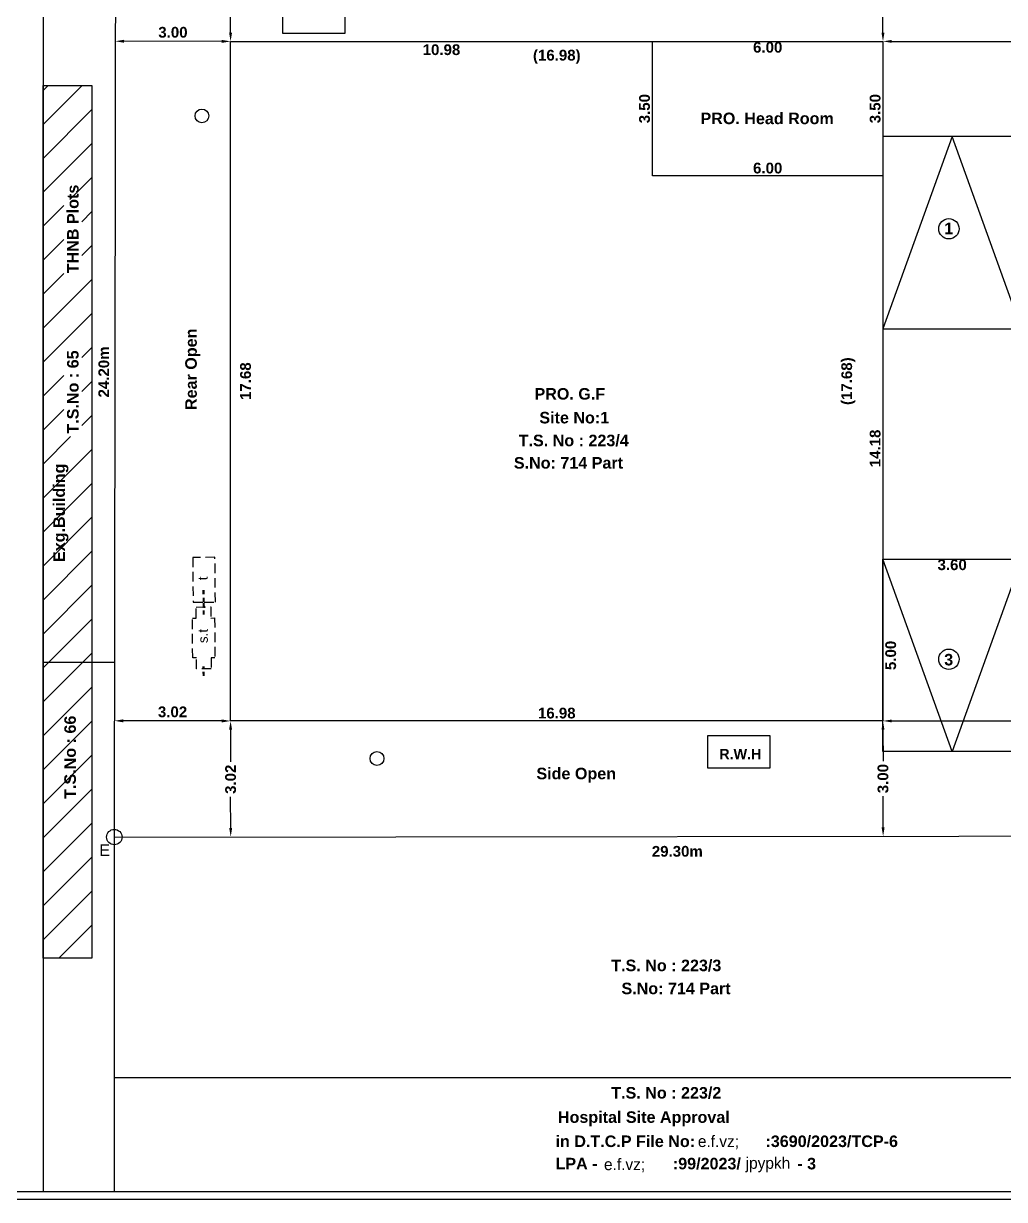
# Model space of a CAD drawing. Header units: metres. Extents: x 75088 to 75192, y -5136 to -5050.
# Drawn here: x 75113.68 to 75139.2, y -5135.53 to -5104.93 of the extents above; entities that cross this region are included whole.
import ezdxf
from ezdxf.enums import TextEntityAlignment as Align

# ---------------------------------------------------------------- set-up
doc = ezdxf.new("R2010")
doc.units = ezdxf.units.M
doc.header["$MEASUREMENT"] = 0
doc.header["$PDMODE"] = 2
doc.linetypes.add('HIDDEN', pattern=[0.375, 0.25, -0.125])
doc.styles.add('Ar Bold', font='arialbd.ttf', dxfattribs={"height": 0.28})
doc.styles.add('Arial$101', font='arialbd.ttf', dxfattribs={"height": 3.312})
doc.styles.add('new tami', font='', dxfattribs={"height": 0.4})
doc.styles.get("Standard").update_dxf_attribs({"font": 'arial.ttf', "height": 0.25})
doc.styles.get('new tami').set_extended_font_data('aTamilApple')
doc.dimstyles.new('123', dxfattribs={"dimtxt": 0.35, "dimasz": 0.18, "dimexe": 0.18, "dimexo": 0.0625, "dimgap": 0.09, "dimtad": 0, "dimzin": 0, "dimdsep": 46, "dimtxsty": 'Ar Bold', "dimcen": 0.09, "dimse1": 1, "dimse2": 1, "dimsd1": 1, "dimsd2": 1, "dimclrt": 3, "dimadec": 0, "dimazin": 0, "dimtfac": 1, "dimtofl": 0, "dimtmove": 0, "dimatfit": 3, "dimfxl": 0, "dimtolj": 1, "dimtzin": 0, "dimarcsym": 0})
doc.dimstyles.new('~dimensions', dxfattribs={"dimtxt": 0.28, "dimasz": 0.17, "dimexe": 0.05, "dimexo": 0.0625, "dimgap": 0.06, "dimtad": 1, "dimzin": 4, "dimdsep": 46, "dimtxsty": 'Ar Bold', "dimcen": 0.09, "dimse1": 1, "dimse2": 1, "dimsd1": 1, "dimsd2": 1, "dimclrt": 71, "dimadec": 0, "dimazin": 0, "dimtfac": 1, "dimtix": 1, "dimtofl": 0, "dimtmove": 2, "dimatfit": 3, "dimfxl": 0, "dimtolj": 1, "dimtzin": 0, "dimarcsym": 0})
doc.dimstyles.new('~side open 100', dxfattribs={"dimtxt": 0.3, "dimasz": 0.23, "dimexe": 0.18, "dimexo": 0.0625, "dimgap": 0.09, "dimtad": 1, "dimzin": 4, "dimdsep": 46, "dimtxsty": 'Ar Bold', "dimcen": 0.09, "dimse1": 1, "dimse2": 1, "dimclrd": 8, "dimclrt": 256, "dimadec": 0, "dimazin": 0, "dimtfac": 1, "dimtix": 1, "dimtmove": 2, "dimatfit": 3, "dimldrblk": 'CLOSEDBLANK', "dimfxl": 0, "dimtolj": 1, "dimtzin": 0, "dimarcsym": 0})

# ---------------------------------------------------------------- blocks, each defined once
blk = doc.blocks.new('*D25')
at = {"layer": 'Defpoints', "color": 0, "lineweight": 5}
for p in [(75145.339, -5126.456), (75116.04, -5126.966), (75145.34, -5126.936)]:
    blk.add_point(p, dxfattribs=at)
at = {"color": 3, "insert": (75130.689, -5126.471), "char_height": 0.28, "attachment_point": 5, "rotation": 0.0586, "style": 'Ar Bold'}
blk.add_mtext('\\A1;29.30m', dxfattribs=at)
blk = doc.blocks.new('*D26')
at = {"layer": 'Defpoints', "color": 0, "lineweight": 5}
for p in [(75115.293, -5101.898), (75115.263, -5126.098), (75115.752, -5126.099)]:
    blk.add_point(p, dxfattribs=at)
at = {"color": 3, "insert": (75115.767, -5113.999), "char_height": 0.28, "attachment_point": 5, "rotation": 89.929, "style": 'Ar Bold'}
blk.add_mtext('\\A1;24.20m', dxfattribs=at)
blk = doc.blocks.new('*D95')
at = {"layer": 'Defpoints', "color": 0, "lineweight": 5}
for p in [(75119.065, -5105.399), (75130.041, -5105.399), (75130.041, -5105.82)]:
    blk.add_point(p, dxfattribs=at)
at = {"color": 71, "insert": (75124.553, -5105.617), "char_height": 0.28, "attachment_point": 5, "style": 'Ar Bold'}
blk.add_mtext('\\A1;10.98', dxfattribs=at)
blk = doc.blocks.new('*D96')
at = {"layer": 'Defpoints', "color": 0, "lineweight": 5}
for p in [(75130.041, -5105.399), (75130.041, -5108.899), (75130.041, -5108.899)]:
    blk.add_point(p, dxfattribs=at)
at = {"color": 71, "insert": (75129.838, -5107.149), "char_height": 0.28, "attachment_point": 5, "rotation": 90, "style": 'Ar Bold'}
blk.add_mtext('\\A1;3.50', dxfattribs=at)
blk = doc.blocks.new('*D97')
at = {"layer": 'Defpoints', "color": 0, "lineweight": 5}
for p in [(75130.041, -5108.899), (75136.041, -5108.899), (75136.041, -5108.899)]:
    blk.add_point(p, dxfattribs=at)
at = {"color": 71, "insert": (75133.041, -5108.696), "char_height": 0.28, "attachment_point": 5, "style": 'Ar Bold'}
blk.add_mtext('\\A1;6.00', dxfattribs=at)
blk = doc.blocks.new('*D98')
at = {"layer": 'Defpoints', "color": 0, "lineweight": 5}
for p in [(75136.041, -5105.399), (75136.041, -5105.399), (75136.041, -5108.899)]:
    blk.add_point(p, dxfattribs=at)
at = {"color": 71, "insert": (75135.838, -5107.149), "char_height": 0.28, "attachment_point": 5, "rotation": 90, "style": 'Ar Bold'}
blk.add_mtext('\\A1;3.50', dxfattribs=at)
blk = doc.blocks.new('*D99')
at = {"layer": 'Defpoints', "color": 0, "lineweight": 5}
for p in [(75130.041, -5105.399), (75136.041, -5105.399), (75130.041, -5105.757)]:
    blk.add_point(p, dxfattribs=at)
at = {"color": 71, "insert": (75133.041, -5105.554), "char_height": 0.28, "attachment_point": 5, "style": 'Ar Bold'}
blk.add_mtext('\\A1;6.00', dxfattribs=at)
blk = doc.blocks.new('*D27')
at = {"layer": 'Defpoints', "color": 0, "lineweight": 5}
for p in [(75136.041, -5108.899), (75136.041, -5123.078), (75136.041, -5123.078)]:
    blk.add_point(p, dxfattribs=at)
at = {"color": 71, "insert": (75135.838, -5115.988), "char_height": 0.28, "attachment_point": 5, "rotation": 90, "style": 'Ar Bold'}
blk.add_mtext('\\A1;14.18', dxfattribs=at)
blk = doc.blocks.new('*D100')
at = {"layer": 'Defpoints', "color": 0, "lineweight": 5}
for p in [(75119.065, -5123.078), (75119.065, -5123.078), (75136.041, -5123.078)]:
    blk.add_point(p, dxfattribs=at)
at = {"color": 71, "insert": (75127.553, -5122.875), "char_height": 0.28, "attachment_point": 5, "style": 'Ar Bold'}
blk.add_mtext('\\A1;16.98', dxfattribs=at)
blk = doc.blocks.new('*D28')
at = {"layer": 'Defpoints', "color": 0, "lineweight": 5}
for p in [(75119.065, -5105.399), (75119.659, -5105.399), (75119.065, -5123.078)]:
    blk.add_point(p, dxfattribs=at)
at = {"color": 71, "insert": (75119.456, -5114.238), "char_height": 0.28, "attachment_point": 5, "rotation": 90, "style": 'Ar Bold'}
blk.add_mtext('\\A1;17.68', dxfattribs=at)
blk = doc.blocks.new('*D29')
at = {"color": 8, "lineweight": -2}
blk.add_line((75118.835, -5123.078), (75116.273, -5123.074), dxfattribs=at)
at = {"color": 8, "lineweight": 5}
for points in [[(75116.273, -5123.036), (75116.273, -5123.113), (75116.043, -5123.074)], [(75118.835, -5123.039), (75118.835, -5123.116), (75119.065, -5123.078)]]:
    blk.add_solid(points, dxfattribs=at)
at = {"layer": 'Defpoints', "color": 0, "lineweight": 5}
for p in [(75116.043, -5123.074), (75116.043, -5123.074), (75119.065, -5123.078)]:
    blk.add_point(p, dxfattribs=at)
at = {"insert": (75117.555, -5122.843), "char_height": 0.28, "attachment_point": 5, "rotation": 359.929, "style": 'Ar Bold'}
blk.add_mtext('\\A1;3.02', dxfattribs=at)
blk = doc.blocks.new('_ClosedBlank')
at = {"color": 0, "linetype": 'ByBlock', "lineweight": -2}
for p, q in [((-1, 0.17), (0, 0)), ((-1, 0.17), (-1, -0.17)), ((0, 0), (-1, -0.17))]:
    blk.add_line(p, q, dxfattribs=at)
blk = doc.blocks.new('*D101')
at = {"color": 8, "lineweight": -2}
blk.add_line((75118.835, -5105.399), (75116.295, -5105.395), dxfattribs=at)
at = {"color": 8, "lineweight": 5}
for points in [[(75116.295, -5105.357), (75116.295, -5105.434), (75116.065, -5105.395)], [(75118.835, -5105.36), (75118.835, -5105.437), (75119.065, -5105.399)]]:
    blk.add_solid(points, dxfattribs=at)
at = {"layer": 'Defpoints', "color": 0, "lineweight": 5}
for p in [(75116.065, -5105.395), (75116.065, -5105.395), (75119.065, -5105.399)]:
    blk.add_point(p, dxfattribs=at)
at = {"insert": (75117.565, -5105.164), "char_height": 0.28, "attachment_point": 5, "rotation": 359.929, "style": 'Ar Bold'}
blk.add_mtext('\\A1;3.00', dxfattribs=at)
blk = doc.blocks.new('*D30')
at = {"color": 8, "lineweight": -2}
for p, q in [((75136.041, -5123.308), (75136.042, -5124.124)), ((75136.043, -5125.848), (75136.043, -5125.031))]:
    blk.add_line(p, q, dxfattribs=at)
at = {"color": 8, "lineweight": 5}
for points in [[(75136.079, -5123.308), (75136.002, -5123.308), (75136.041, -5123.078)], [(75136.082, -5125.848), (75136.005, -5125.848), (75136.044, -5126.078)]]:
    blk.add_solid(points, dxfattribs=at)
at = {"layer": 'Defpoints', "color": 0, "lineweight": 5}
for p in [(75136.041, -5123.078), (75136.044, -5126.078), (75136.044, -5126.078)]:
    blk.add_point(p, dxfattribs=at)
at = {"insert": (75136.042, -5124.578), "char_height": 0.28, "attachment_point": 5, "rotation": 90.0583, "style": 'Ar Bold'}
blk.add_mtext('\\A1;3.00', dxfattribs=at)
blk = doc.blocks.new('*D31')
at = {"color": 8, "lineweight": -2}
for p, q in [((75119.065, -5123.308), (75119.066, -5124.142)), ((75119.068, -5125.865), (75119.067, -5125.049))]:
    blk.add_line(p, q, dxfattribs=at)
at = {"color": 8, "lineweight": 5}
for points in [[(75119.104, -5123.308), (75119.027, -5123.308), (75119.065, -5123.078)], [(75119.106, -5125.865), (75119.03, -5125.865), (75119.068, -5126.095)]]:
    blk.add_solid(points, dxfattribs=at)
at = {"layer": 'Defpoints', "color": 0, "lineweight": 5}
for p in [(75119.065, -5123.078), (75119.065, -5123.078), (75119.068, -5126.095)]:
    blk.add_point(p, dxfattribs=at)
at = {"insert": (75119.067, -5124.595), "char_height": 0.28, "attachment_point": 5, "rotation": 90.0583, "style": 'Ar Bold'}
blk.add_mtext('\\A1;3.02', dxfattribs=at)
blk = doc.blocks.new('*D32')
at = {"color": 8, "lineweight": -2}
for p, q in [((75136.271, -5123.078), (75140.235, -5123.078)), ((75145.11, -5123.078), (75141.145, -5123.078))]:
    blk.add_line(p, q, dxfattribs=at)
at = {"color": 8, "lineweight": 5}
for points in [[(75136.271, -5123.04), (75136.271, -5123.116), (75136.041, -5123.078)], [(75145.11, -5123.04), (75145.11, -5123.116), (75145.34, -5123.078)]]:
    blk.add_solid(points, dxfattribs=at)
at = {"layer": 'Defpoints', "color": 0, "lineweight": 5}
for p in [(75136.041, -5123.078), (75145.34, -5123.078), (75145.34, -5123.078)]:
    blk.add_point(p, dxfattribs=at)
at = {"insert": (75140.69, -5123.078), "char_height": 0.28, "attachment_point": 5, "style": 'Ar Bold'}
blk.add_mtext('\\A1;9.30', dxfattribs=at)
blk = doc.blocks.new('*D102')
at = {"color": 8, "lineweight": -2}
for p, q in [((75136.271, -5105.399), (75140.235, -5105.399)), ((75145.11, -5105.399), (75141.145, -5105.399))]:
    blk.add_line(p, q, dxfattribs=at)
at = {"color": 8, "lineweight": 5}
for points in [[(75136.271, -5105.361), (75136.271, -5105.437), (75136.041, -5105.399)], [(75145.11, -5105.361), (75145.11, -5105.437), (75145.34, -5105.399)]]:
    blk.add_solid(points, dxfattribs=at)
at = {"layer": 'Defpoints', "color": 0, "lineweight": 5}
for p in [(75136.041, -5105.399), (75145.34, -5105.399), (75145.34, -5105.399)]:
    blk.add_point(p, dxfattribs=at)
at = {"insert": (75140.69, -5105.399), "char_height": 0.28, "attachment_point": 5, "style": 'Ar Bold'}
blk.add_mtext('\\A1;9.30', dxfattribs=at)
blk = doc.blocks.new('*D103')
at = {"color": 8, "lineweight": -2}
for p, q in [((75136.041, -5102.128), (75136.041, -5103.195)), ((75136.041, -5105.169), (75136.041, -5104.102))]:
    blk.add_line(p, q, dxfattribs=at)
at = {"color": 8, "lineweight": 5}
for points in [[(75136.002, -5102.128), (75136.079, -5102.128), (75136.041, -5101.898)], [(75136.002, -5105.169), (75136.079, -5105.169), (75136.041, -5105.399)]]:
    blk.add_solid(points, dxfattribs=at)
at = {"layer": 'Defpoints', "color": 0, "lineweight": 5}
for p in [(75136.041, -5101.898), (75136.041, -5101.898), (75136.041, -5105.399)]:
    blk.add_point(p, dxfattribs=at)
at = {"insert": (75136.041, -5103.649), "char_height": 0.28, "attachment_point": 5, "rotation": 90, "style": 'Ar Bold'}
blk.add_mtext('\\A1;3.50', dxfattribs=at)
blk = doc.blocks.new('*D33')
at = {"color": 8, "lineweight": -2}
for p, q in [((75119.065, -5102.128), (75119.065, -5103.195)), ((75119.065, -5105.169), (75119.065, -5104.102))]:
    blk.add_line(p, q, dxfattribs=at)
at = {"color": 8, "lineweight": 5}
for points in [[(75119.027, -5102.128), (75119.104, -5102.128), (75119.065, -5101.898)], [(75119.027, -5105.169), (75119.104, -5105.169), (75119.065, -5105.399)]]:
    blk.add_solid(points, dxfattribs=at)
at = {"layer": 'Defpoints', "color": 0, "lineweight": 5}
for p in [(75119.065, -5101.898), (75119.065, -5101.898), (75119.065, -5105.399)]:
    blk.add_point(p, dxfattribs=at)
at = {"insert": (75119.065, -5103.649), "char_height": 0.28, "attachment_point": 5, "rotation": 90, "style": 'Ar Bold'}
blk.add_mtext('\\A1;3.50', dxfattribs=at)
blk = doc.blocks.new('*D34')
at = {"layer": 'Defpoints', "color": 0, "lineweight": 5}
for p in [(75136.041, -5119.219), (75136.041, -5119.219), (75139.641, -5119.219)]:
    blk.add_point(p, dxfattribs=at)
at = {"color": 71, "insert": (75137.841, -5119.016), "char_height": 0.28, "attachment_point": 5, "style": 'Ar Bold'}
blk.add_mtext('\\A1;3.60', dxfattribs=at)
blk = doc.blocks.new('*D35')
at = {"layer": 'Defpoints', "color": 0, "lineweight": 5}
for p in [(75136.034, -5118.873), (75136.446, -5118.873), (75136.034, -5123.873)]:
    blk.add_point(p, dxfattribs=at)
at = {"color": 71, "insert": (75136.243, -5121.373), "char_height": 0.28, "attachment_point": 5, "rotation": 90, "style": 'Ar Bold'}
blk.add_mtext('\\A1;5.00', dxfattribs=at)
blk = doc.blocks.new('*D36')
at = {"layer": 'Defpoints', "color": 0, "lineweight": 5}
for p in [(75134.788, -5105.399), (75135.382, -5105.399), (75134.788, -5123.078)]:
    blk.add_point(p, dxfattribs=at)
at = {"color": 71, "insert": (75135.139, -5114.238), "char_height": 0.28, "attachment_point": 5, "rotation": 90, "style": 'Ar Bold'}
blk.add_mtext('\\A1;(17.68)', dxfattribs=at)
blk = doc.blocks.new('*D37')
at = {"layer": 'Defpoints', "color": 0, "lineweight": 5}
for p in [(75119.065, -5106.043), (75119.065, -5106.043), (75136.041, -5106.043)]:
    blk.add_point(p, dxfattribs=at)
at = {"color": 71, "insert": (75127.553, -5105.8), "char_height": 0.28, "attachment_point": 5, "style": 'Ar Bold'}
blk.add_mtext('\\A1;(16.98)', dxfattribs=at)

msp = doc.modelspace()

# ---------------------------------------------------------------- hatches: boundary and pattern name
h = msp.add_hatch()
h.set_pattern_fill('ANSI31', color=252, scale=5)
h.set_pattern_definition([(45, (72359.0162, -2509.0472), (-0.44194174, 0.44194174), [])])
h.paths.add_polyline_path([(75115.456, -5106.544), (75114.188, -5106.544), (75114.188, -5129.25), (75115.456, -5129.25)])
h.paths.add_polyline_path([(75115.192, -5111.509), (75115.192, -5109.514), (75114.727, -5109.514), (75114.727, -5111.509)], flags=16)
h.paths.add_polyline_path([(75115.193, -5115.681), (75115.193, -5113.36), (75114.727, -5113.36), (75114.727, -5115.681)], flags=16)

# ---------------------------------------------------------------- linework, layer by layer
at = {"color": 115}
msp.add_line((75114.188, -5083.348), (75114.188, -5135.327), dxfattribs=at)
at = {"color": 6, "linetype": 'HIDDEN'}
for p, q in [((75118.659, -5118.821), (75118.08, -5118.826)), ((75118.08, -5118.826), (75118.089, -5119.99)), ((75118.669, -5119.985), (75118.659, -5118.821)), ((75118.089, -5119.99), (75118.358, -5119.988)), ((75118.379, -5119.987), (75118.669, -5119.985))]:
    msp.add_line(p, q, dxfattribs=at)
at = {"color": 6, "linetype": 'HIDDEN', "ltscale": 0.02}
for p, q in [((75118.358, -5119.979), (75118.355, -5119.637)), ((75118.379, -5119.979), (75118.376, -5119.631)), ((75118.36, -5120.308), (75118.358, -5119.979)), ((75118.382, -5120.308), (75118.379, -5119.979)), ((75118.357, -5121.904), (75118.355, -5121.659)), ((75118.378, -5121.904), (75118.376, -5121.659))]:
    msp.add_line(p, q, dxfattribs=at)
at = {"color": 6, "linetype": 'HIDDEN', "ltscale": 0.5}
for p, q in [((75118.339, -5120.089), (75118.364, -5120.089)), ((75118.339, -5120.12), (75118.364, -5120.119)), ((75118.366, -5120.097), (75118.364, -5120.089)), ((75118.367, -5120.127), (75118.364, -5120.119)), ((75118.366, -5120.097), (75118.372, -5120.081)), ((75118.367, -5120.127), (75118.372, -5120.112)), ((75118.372, -5120.081), (75118.375, -5120.089)), ((75118.372, -5120.112), (75118.375, -5120.119)), ((75118.375, -5120.089), (75118.399, -5120.089)), ((75118.376, -5120.119), (75118.399, -5120.119))]:
    msp.add_line(p, q, dxfattribs=at)
for p, q in [((75116.045, -5121.561), (75114.188, -5121.561)), ((75191.778, -5135.527), (75088.181, -5135.527))]:
    msp.add_line(p, q)
at = {"color": 5}
msp.add_line((75191.578, -5135.327), (75088.381, -5135.327), dxfattribs=at)
at = {"color": 3}
for points in [[(75145.34, -5104.868), (75142.37, -5101.898), (75116.07, -5101.898), (75116.04, -5126.098), (75145.34, -5126.068)], [(75136.041, -5105.399), (75136.041, -5108.899), (75130.041, -5108.899), (75130.041, -5105.399)]]:
    msp.add_lwpolyline(points, close=True, dxfattribs=at)
at = {"color": 6}
for points in [[(75120.422, -5104.196), (75122.04, -5104.196), (75122.04, -5105.196), (75120.422, -5105.196)], [(75133.1, -5124.303), (75131.482, -5124.303), (75131.482, -5123.459), (75133.1, -5123.459)]]:
    msp.add_lwpolyline(points, close=True, dxfattribs=at)
at = {"color": 1}
msp.add_lwpolyline([(75136.041, -5105.399), (75136.041, -5123.078), (75119.065, -5123.078), (75119.065, -5105.399)], close=True, dxfattribs=at)
msp.add_lwpolyline([(75115.456, -5129.25), (75114.188, -5129.25), (75114.188, -5106.544), (75115.456, -5106.544)], close=True)
at = {"color": 6}
for points in [[(75139.641, -5112.873), (75139.641, -5107.873), (75136.041, -5107.873), (75136.041, -5112.873), (75139.641, -5112.873), (75137.841, -5107.873), (75136.041, -5112.873)], [(75139.641, -5118.873), (75139.641, -5123.873), (75136.041, -5123.873), (75136.041, -5118.873), (75139.641, -5118.873), (75137.841, -5123.873), (75136.041, -5118.873)]]:
    msp.add_lwpolyline(points, dxfattribs=at)
for points in [[(75136.041, -5112.873), (75145.34, -5112.873)], [(75136.041, -5118.873), (75145.34, -5118.873)], [(75116.04, -5126.098), (75116.04, -5132.357)], [(75116.04, -5132.357), (75145.34, -5132.357)], [(75116.04, -5132.357), (75116.04, -5135.327)]]:
    msp.add_lwpolyline(points)
at = {"color": 6, "linetype": 'HIDDEN'}
msp.add_lwpolyline([(75118.179, -5121.726), (75118.177, -5121.438), (75118.08, -5121.439), (75118.071, -5120.404), (75118.169, -5120.403), (75118.166, -5120.115), (75118.551, -5120.112), (75118.554, -5120.4), (75118.651, -5120.399), (75118.659, -5121.434), (75118.562, -5121.435), (75118.564, -5121.722), (75118.179, -5121.726)], dxfattribs=at)
at = {"color": 115}
for centre in [(75118.32, -5107.338), (75122.875, -5124.053)]:
    msp.add_circle(centre, 0.18, dxfattribs=at)
for centre, radius in [((75137.757, -5110.274), 0.264), ((75137.757, -5121.473), 0.264), ((75116.04, -5126.098), 0.2)]:
    msp.add_circle(centre, radius)

# ---------------------------------------------------------------- texts
for s, style, p in [('PRO. Head Room', 'Ar Bold', (75131.291, -5107.552)), ('1', 'Ar Bold', (75137.634, -5110.415)), ('PRO. G.F', 'Ar Bold', (75126.972, -5114.718)), ('Site No:1', 'Ar Bold', (75127.1, -5115.337)), ('T.S. No : 223/4', 'Ar Bold', (75126.562, -5115.93)), ('S.No: 714 Part', 'Ar Bold', (75126.436, -5116.513)), ('3', 'Ar Bold', (75137.634, -5121.632)), ('T.S. No : 223/3', 'Ar Bold', (75128.97, -5129.587)), ('S.No: 714 Part', 'Ar Bold', (75129.236, -5130.186)), ('T.S. No : 223/2', 'Ar Bold', (75128.97, -5132.901)), ('Hospital Site Approval', 'Ar Bold', (75127.583, -5133.533)), ('in D.T.C.P File No: ', 'Ar Bold', (75127.52, -5134.162)), ('e.f.vz;', 'new tami', (75131.225, -5134.162)), (':3690/2023/TCP-6', 'Ar Bold', (75132.983, -5134.162)), ('LPA -', 'Ar Bold', (75127.52, -5134.743)), ('e.f.vz;', 'new tami', (75128.782, -5134.763)), (':99/2023/', 'Ar Bold', (75130.573, -5134.743)), ('jpypkh', 'new tami', (75132.468, -5134.729)), ('- 3', 'Ar Bold', (75133.81, -5134.743))]:
    msp.add_text(s, height=0.3, dxfattribs=dict(style=style)).set_placement(p)
at = {"style": 'Ar Bold'}
for s, p in [('THNB Plots', (75115.11, -5111.431)), ('T.S.No : 65', (75115.11, -5115.603)), ('Exg.Building', (75114.754, -5118.943)), ('T.S.No : 66', (75115.039, -5125.105))]:
    msp.add_text(s, height=0.3, rotation=90, dxfattribs=at).set_placement(p)
at = {"color": 7, "style": 'Arial$101'}
msp.add_text('Rear Open', height=0.3, rotation=90, dxfattribs=at).set_placement((75118.186, -5114.989))
at = {"color": 6}
for s, p in [('t', (75118.467, -5119.418)), ('s.t', (75118.472, -5121.053))]:
    msp.add_text(s, height=0.25, rotation=90, dxfattribs=at).set_placement(p)
at = {"color": 6, "style": 'Ar Bold'}
msp.add_text('R.W.H', height=0.2673, rotation=360, dxfattribs=at).set_placement((75132.879, -5124.072), align=Align.RIGHT)
at = {"color": 7, "style": 'Arial$101'}
msp.add_text('Side Open', height=0.3, dxfattribs=at).set_placement((75127.023, -5124.595))
msp.add_text('E', height=0.3).set_placement((75115.649, -5126.589))

# ---------------------------------------------------------------- dimensions: what is measured, and where the dimension line sits
for p1, p2, distance, picture, middle in [((75115.293, -5101.898), (75115.263, -5126.098), 0.489, '*D26', (75115.767, -5113.999)), ((75116.04, -5126.966), (75145.34, -5126.936), 0.48, '*D25', (75130.689, -5126.471))]:
    dim = msp.add_aligned_dim(p1=p1, p2=p2, distance=distance, dimstyle='123', override={"dimpost": 'm'})
    dim.commit()
    dim.dimension.update_dxf_attribs({"geometry": picture, "text_midpoint": middle})
for base, p1, p2, angle, picture, middle in [((75119.065, -5101.898), (75119.065, -5105.399), (75119.065, -5101.898), 90, '*D33', (75119.065, -5103.649)), ((75136.041, -5101.898), (75136.041, -5105.399), (75136.041, -5101.898), 90, '*D103', (75136.041, -5103.649)), ((75145.34, -5105.399), (75136.041, -5105.399), (75145.34, -5105.399), 0, '*D102', (75140.69, -5105.399)), ((75145.34, -5123.078), (75136.041, -5123.078), (75145.34, -5123.078), 0, '*D32', (75140.69, -5123.078)), ((75119.065, -5123.078), (75119.068, -5126.095), (75119.065, -5123.078), 90.0583, '*D31', (75119.067, -5124.595)), ((75136.044, -5126.078), (75136.041, -5123.078), (75136.044, -5126.078), 270.0583, '*D30', (75136.042, -5124.578))]:
    dim = msp.add_linear_dim(base=base, p1=p1, p2=p2, angle=angle, dimstyle='~side open 100')
    dim.commit()
    dim.dimension.update_dxf_attribs({"geometry": picture, "text_midpoint": middle, "dimtype": 161})
for p1, p2, distance, dimstyle, picture, middle in [((75119.065, -5105.399), (75116.065, -5105.395), 0, '~side open 100', '*D101', (75117.565, -5105.164)), ((75119.065, -5105.399), (75130.041, -5105.399), -0.421, '~dimensions', '*D95', (75124.553, -5105.617)), ((75119.065, -5123.078), (75119.065, -5105.399), -0.594, '~dimensions', '*D28', (75119.456, -5114.238)), ((75130.041, -5105.399), (75130.041, -5108.899), 0, '~dimensions', '*D96', (75129.838, -5107.149)), ((75136.041, -5105.399), (75130.041, -5105.399), 0.358, '~dimensions', '*D99', (75133.041, -5105.554)), ((75136.041, -5108.899), (75136.041, -5105.399), 0, '~dimensions', '*D98', (75135.838, -5107.149)), ((75130.041, -5108.899), (75136.041, -5108.899), 0, '~dimensions', '*D97', (75133.041, -5108.696)), ((75136.041, -5108.899), (75136.041, -5123.078), 0, '~dimensions', '*D27', (75135.838, -5115.988)), ((75136.034, -5123.873), (75136.034, -5118.873), -0.412, '~dimensions', '*D35', (75136.243, -5121.373)), ((75139.641, -5119.219), (75136.041, -5119.219), 0, '~dimensions', '*D34', (75137.841, -5119.016)), ((75119.065, -5123.078), (75116.043, -5123.074), 0, '~side open 100', '*D29', (75117.555, -5122.843)), ((75136.041, -5123.078), (75119.065, -5123.078), 0, '~dimensions', '*D100', (75127.553, -5122.875))]:
    dim = msp.add_aligned_dim(p1=p1, p2=p2, distance=distance, dimstyle=dimstyle)
    dim.commit()
    dim.dimension.update_dxf_attribs({"geometry": picture, "text_midpoint": middle})
for p1, p2, distance, text, picture, middle in [((75134.788, -5123.078), (75134.788, -5105.399), -0.594, '(17.68)', '*D36', (75135.139, -5114.238)), ((75136.041, -5106.043), (75119.065, -5106.043), 0, '(16.98)', '*D37', (75127.553, -5105.8))]:
    dim = msp.add_aligned_dim(p1=p1, p2=p2, distance=distance, text=text, dimstyle='~dimensions')
    dim.commit()
    dim.dimension.update_dxf_attribs({"geometry": picture, "text_midpoint": middle})

doc.saveas('drawing.dxf')
